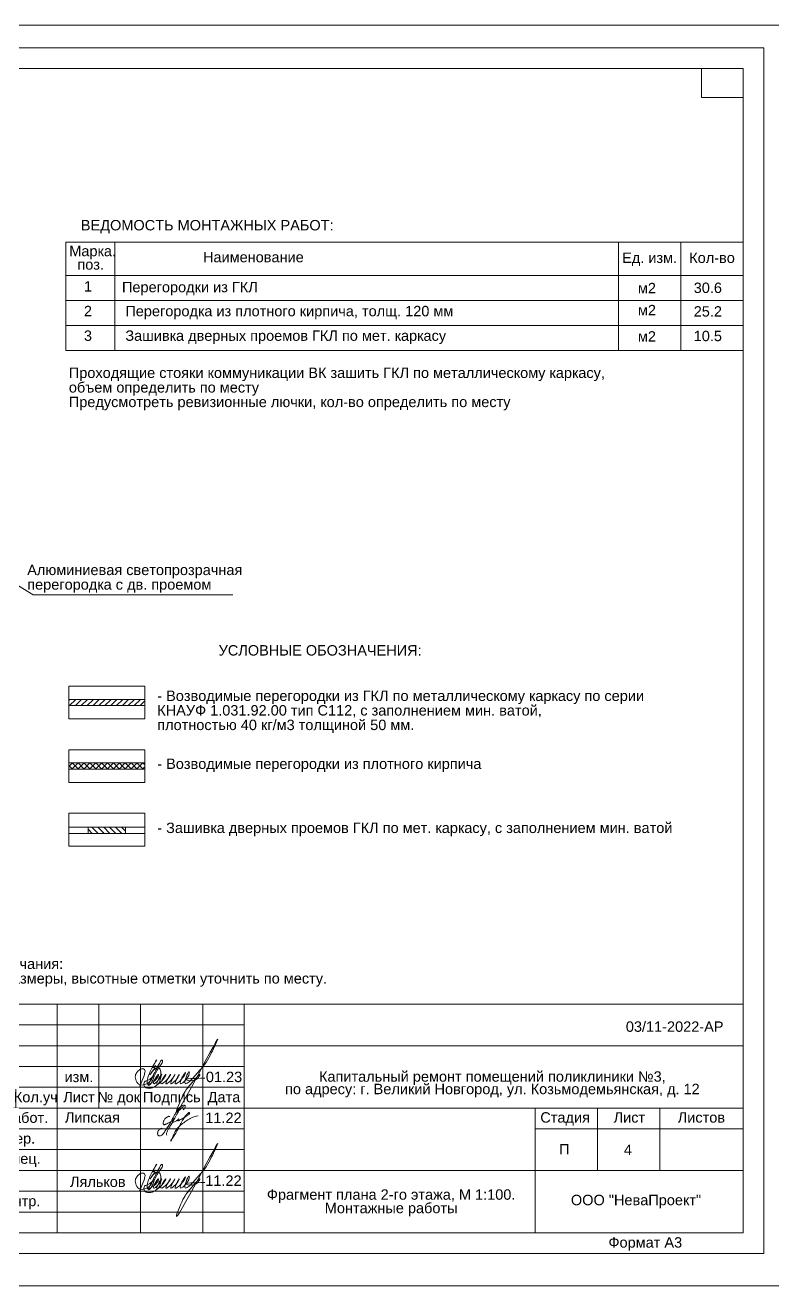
# Model space of a CAD drawing. Header units: metres. Extents: x 14591 to 15202, y 5442 to 5571.
# Drawn here: x 14789.08 to 14807.07, y 5478.02 to 5508.34 of the extents above; entities that cross this region are included whole.
import ezdxf
from ezdxf.enums import TextEntityAlignment as Align

# ---------------------------------------------------------------- set-up
doc = ezdxf.new("R2010")
doc.units = ezdxf.units.M
doc.header["$MEASUREMENT"] = 0
for name, color, linetype, lineweight in [('Level 1', 7, 'Continuous', 0), ('Level 44', 7, 'Continuous', 0), ('Level 50', 7, 'Continuous', 0), ('Level 63', 7, 'Continuous', 0), ('Стены', 7, 'Continuous', 13)]:
    doc.layers.add(name, color=color, linetype=linetype, lineweight=lineweight)
doc.styles.add('ARIAL', font='arial.ttf')
doc.styles.add('Style-Arial', font='arial.ttf')

# ---------------------------------------------------------------- blocks, each defined once
blk = doc.blocks.new('*U150')
at = {"layer": 'Level 50', "color": 7, "linetype": 'Continuous', "lineweight": 0}
for p, q in [((-20.487, 14.5), (20.513, 14.5)), ((-20.487, -14.5), (-20.487, 14.5)), ((20.513, 14.5), (20.513, -14.5)), ((20.513, -14.5), (-20.487, -14.5))]:
    blk.add_line(p, q, dxfattribs=at)
at = {"layer": 'Level 50', "color": 7, "linetype": 'Continuous', "lineweight": 13}
for p, q in [((-18.487, 14), (20.013, 14)), ((-18.487, 14), (-18.487, -14)), ((19.013, 14), (19.013, 13.3)), ((20.013, 14), (20.013, -14)), ((19.013, 13.3), (20.013, 13.3)), ((-18.926, -14), (20.013, -14))]:
    blk.add_line(p, q, dxfattribs=at)
at = {"layer": 'Level 63', "color": 7, "linetype": 'Continuous', "lineweight": 13}
for p, q in [((-20.487, 1), (-18.487, 1)), ((-20.487, 1), (-20.487, -5.5)), ((-19.987, 1), (-19.987, -5.5)), ((-19.487, 1), (-19.487, -5.5)), ((-18.987, 1), (-18.987, -5.5)), ((-19.987, 0), (-18.487, 0)), ((-19.987, -1.5), (-18.487, -1.5)), ((-19.987, -3.5), (-18.487, -3.5)), ((-20.487, -5.5), (-18.487, -5.5)), ((-19.687, -5.5), (-18.487, -5.5)), ((-19.187, -14), (-19.187, -5.5)), ((-19.687, -8), (-18.487, -8)), ((1.513, -8.5), (20.013, -8.5)), ((1.513, -8.5), (1.513, -14)), ((2.513, -8.5), (2.513, -11)), ((3.513, -8.5), (3.513, -14)), ((4.513, -8.5), (4.513, -11)), ((5.513, -8.5), (5.513, -14)), ((7.013, -8.5), (7.013, -14)), ((8.013, -8.5), (8.013, -14)), ((8.013, -9.5), (20.013, -9.5)), ((1.513, -10.5), (8.013, -10.5)), ((1.513, -11), (8.013, -11)), ((8.013, -11), (20.013, -11)), ((-19.687, -11.5), (-18.487, -11.5)), ((15.013, -11.5), (20.013, -11.5)), ((8.013, -12.5), (20.013, -12.5))]:
    blk.add_line(p, q, dxfattribs=at)
at = {"layer": 'Level 63', "color": 7, "linetype": 'Continuous', "lineweight": 0}
for p, q in [((1.513, -9), (8.013, -9)), ((1.513, -9.5), (8.013, -9.5)), ((1.513, -10), (8.013, -10)), ((1.513, -11.5), (8.013, -11.5)), ((1.513, -12), (8.013, -12)), ((1.513, -12.5), (8.013, -12.5)), ((1.513, -13), (8.013, -13)), ((1.513, -13.5), (8.013, -13.5))]:
    blk.add_line(p, q, dxfattribs=at)
at = {"layer": 'Level 63', "color": 7, "linetype": 'Continuous', "lineweight": 13, "flags": 128}
for points in [[(-18.487, -14), (-19.687, -14), (-19.687, -5.5)], [(15.013, -11), (15.013, -14)], [(16.513, -11), (16.513, -12.5)], [(18.013, -11), (18.013, -12.5)]]:
    blk.add_lwpolyline(points, dxfattribs=at)
at = {"layer": 'Level 63', "color": 7, "linetype": 'Continuous', "lineweight": 0, "style": 'Style-Arial'}
for s, p in [('Согласовано', (-20.263, -4.173)), ('Взам. инв. №', (-19.445, -6.716)), ('Подп. и дата', (-19.457, -9.745)), ('Инв. № подл.', (-19.462, -12.713))]:
    blk.add_text(s, height=0.25002, rotation=90, dxfattribs=at).set_placement(p, align=Align.MIDDLE_CENTER)
for s, p in [('Изм.', (2.02, -10.735)), ('Кол.уч', (2.997, -10.735)), ('Лист', (4.036, -10.735)), ('№ док', (4.994, -10.735)), ('Подпись', (6.268, -10.735)), ('Дата', (7.524, -10.735)), ('Разработ.', (2.482, -11.231)), ('Стадия', (15.731, -11.225)), ('Лист', (17.276, -11.225)), ('Листов', (19.009, -11.225)), ('Провер.', (2.327, -11.729)), ('Гл. спец.', (2.393, -12.216)), ('ГАП', (2.014, -12.757)), ('Н. контр.', (2.388, -13.235)), ('ООО "НеваПроект"', (17.436, -13.211)), ('Утв.', (2.032, -13.702)), ('Формат А3', (17.66, -14.231))]:
    blk.add_text(s, height=0.25, dxfattribs=at).set_placement(p, align=Align.MIDDLE_CENTER)
blk = doc.blocks.new('формат_А3')
at = {"layer": 'Level 50', "color": 7, "linetype": 'Continuous', "lineweight": 13}
blk.add_blockref('*U150', (20.487, -14.5), dxfattribs=at)
blk = doc.blocks.new('*U194')
at = {"layer": 'Level 1', "color": 5, "linetype": 'Continuous', "lineweight": 0}
for points, knots in [([(0.306, 0.776), (0.338, 0.808), (0.397, 0.875), (0.429, 0.933), (0.429, 0.965), (0.42, 1.007), (0.389, 1.038), (0.332, 1.045), (0.263, 1.027), (0.213, 1.007), (0.118, 0.929), (0.06, 0.874), (-0.031, 0.753), (-0.11, 0.623), (-0.214, 0.445), (-0.303, 0.264), (-0.383, 0.11), (-0.478, -0.059), (-0.639, -0.303), (-0.752, -0.465), (-0.872, -0.638), (-0.988, -0.735), (-1.017, -0.735), (-1.061, -0.743), (-1.139, -0.715), (-1.158, -0.689), (-1.176, -0.645), (-1.176, -0.576), (-1.169, -0.519), (-1.149, -0.433), (-1.081, -0.354), (-1.035, -0.336), (-0.993, -0.308), (-0.956, -0.297), (-0.92, -0.293), (-0.909, -0.307), (-0.916, -0.318)], [0, 0, 0, 0, 0.032258, 0.064516, 0.096774, 0.129032, 0.16129, 0.193548, 0.225806, 0.258065, 0.290323, 0.322581, 0.354839, 0.387097, 0.419355, 0.451613, 0.483871, 0.516129, 0.548387, 0.580645, 0.612903, 0.645161, 0.677419, 0.709677, 0.741935, 0.774194, 0.806452, 0.83871, 0.870968, 0.903226, 0.935484, 0.967742, 0.983871, 0.991935, 0.995968, 1, 1, 1, 1]), ([(0.324, 0.97), (0.325, 0.97), (0.327, 0.977), (0.319, 0.976), (0.313, 0.973), (0.304, 0.967), (0.289, 0.95), (0.206, 0.881), (0.152, 0.82), (0.093, 0.753), (-0.006, 0.617), (-0.174, 0.288), (-0.312, 0.065), (-0.539, -0.325), (-0.642, -0.514), (-0.687, -0.643), (-0.64, -0.686)], [0, 0, 0, 0, 0.005306, 0.009091, 0.012718, 0.03509, 0.04357, 0.143713, 0.287425, 0.431138, 0.57485, 0.718563, 0.862275, 0.934132, 0.97006, 1, 1, 1, 1])]:
    blk.add_open_spline(points, degree=3, knots=knots, dxfattribs=at)
blk.add_open_spline([(-0.466, 0.375), (-0.477, 0.405), (-0.522, 0.405), (-0.564, 0.389), (-0.626, 0.36), (-0.677, 0.321), (-0.751, 0.252), (-0.803, 0.178), (-0.835, 0.121), (-0.851, 0.046), (-0.851, -0.036), (-0.83, -0.076), (-0.798, -0.084), (-0.77, -0.084), (-0.711, -0.062), (-0.657, -0.037), (-0.529, 0.033), (-0.308, 0.141), (-0.219, 0.237), (-0.169, 0.317), (-0.193, 0.317), (-0.298, 0.134), (-0.31, 0.076), (-0.31, 0.056), (-0.266, 0.056), (-0.23, 0.056), (-0.158, 0.094), (-0.083, 0.14), (-0.024, 0.179), (0.022, 0.211), (0.057, 0.251), (0.057, 0.266), (0.032, 0.232), (0.004, 0.173), (-0.002, 0.145), (0.03, 0.145), (0.108, 0.188), (0.241, 0.256), (0.325, 0.302), (0.438, 0.365), (0.547, 0.44), (0.612, 0.48), (0.654, 0.521), (0.679, 0.566), (0.679, 0.617), (0.679, 0.634), (0.648, 0.626), (0.594, 0.589), (0.512, 0.517), (0.448, 0.428), (0.37, 0.31), (0.317, 0.235), (0.239, 0.11), (0.158, -0.046), (0.088, -0.178), (-0.026, -0.403), (-0.22, -0.74), (-0.324, -0.893), (-0.414, -0.996), (-0.414, -1.046), (-0.377, -1.018), (-0.317, -0.817), (-0.236, -0.634), (-0.15, -0.464), (-0.087, -0.376), (0.011, -0.254), (0.138, -0.127), (0.215, -0.06), (0.339, 0.033), (0.462, 0.119), (0.577, 0.204), (0.723, 0.281), (0.876, 0.347), (1.008, 0.391), (1.08, 0.409), (1.176, 0.43)], degree=3, dxfattribs=at)

msp = doc.modelspace()

# ---------------------------------------------------------------- hatches: boundary and pattern name
at = {"linetype": 'Continuous', "lineweight": 13}
h = msp.add_hatch(dxfattribs=at)
h.set_pattern_fill('HATCH', color=5, style=0, pattern_type=2)
h.set_pattern_definition([(45, (14791.13005, 5492.10856), (-0.070711, 0.070711), [])])
h.paths.add_polyline_path([(14790.13302431, 5491.97761145), (14791.96088513, 5491.97761145), (14791.96088513, 5492.12761145), (14790.13302431, 5492.12761145)])
h = msp.add_hatch(dxfattribs=at)
h.set_pattern_fill('CROSSHATCH', color=5, style=0, pattern_type=2)
h.set_pattern_definition([(45, (14791.41899, 5490.52588), (-0.070711, 0.070711), []), (135, (14791.41899, 5490.52588), (-0.070711, -0.070711), [])])
h.paths.add_polyline_path([(14790.13302431, 5490.44811896), (14791.96088513, 5490.44811896), (14791.96088513, 5490.59811896), (14790.13302431, 5490.59811896)])
h = msp.add_hatch(dxfattribs=at)
h.set_pattern_fill('HATCH', color=5, style=0, pattern_type=2)
h.set_pattern_definition([(315, (14791.39745, 5487.21344), (0.0707107, 0.0707107), [])])
h.paths.add_polyline_path([(14790.59526133, 5489.05180006), (14790.59526133, 5488.90180006), (14791.49526133, 5488.90180006), (14791.49526133, 5489.05180006)])

# ---------------------------------------------------------------- linework, layer by layer
at = {"color": 7, "lineweight": 13}
for p, q in [((14790.06327352, 5503.1200976), (14806.35556845, 5503.1200976)), ((14790.06327352, 5500.5200976), (14790.06327352, 5503.1200976)), ((14791.23998692, 5500.5200976), (14791.23998692, 5503.1200976)), ((14803.35556845, 5500.5200976), (14803.35556845, 5503.1200976)), ((14804.85556845, 5500.5200976), (14804.85556845, 5503.1200976)), ((14790.06327352, 5500.5200976), (14806.35556845, 5500.5200976))]:
    msp.add_line(p, q, dxfattribs=at)
at = {"color": 7, "linetype": 'Continuous', "lineweight": 13}
msp.add_line((14790.06327352, 5502.3200976), (14806.35556845, 5502.3200976), dxfattribs=at)
at = {"color": 7, "linetype": 'Continuous', "lineweight": 0}
for p, q in [((14790.06327352, 5501.7200976), (14806.35556845, 5501.7200976)), ((14790.06327352, 5501.1200976), (14806.35556845, 5501.1200976))]:
    msp.add_line(p, q, dxfattribs=at)
at = {"color": 5, "linetype": 'Continuous', "lineweight": 13}
for p, q in [((14791.96088513, 5492.12761145), (14790.13302431, 5492.12761145)), ((14791.96088513, 5491.97761145), (14790.13302431, 5491.97761145)), ((14791.96088513, 5490.59811896), (14790.13302431, 5490.59811896)), ((14791.96088513, 5490.44811896), (14790.13302431, 5490.44811896)), ((14791.49526133, 5489.05180006), (14790.59526133, 5489.05180006)), ((14791.49526133, 5488.90180006), (14790.59526133, 5488.90180006))]:
    msp.add_line(p, q, dxfattribs=at)
at = {"color": 5, "linetype": 'Continuous', "lineweight": 13, "flags": 128}
for points in [[(14790.13302431, 5491.97761145), (14791.96088513, 5491.97761145), (14791.96088513, 5492.12761145), (14790.13302431, 5492.12761145), (14790.13302431, 5491.97761145)], [(14790.13302431, 5490.44811896), (14791.96088513, 5490.44811896), (14791.96088513, 5490.59811896), (14790.13302431, 5490.59811896), (14790.13302431, 5490.44811896)], [(14790.59526133, 5489.05180006), (14790.59526133, 5488.90180006), (14791.49526133, 5488.90180006), (14791.49526133, 5489.05180006), (14790.59526133, 5489.05180006)]]:
    msp.add_lwpolyline(points, close=True, dxfattribs=at)
at = {"color": 5, "linetype": 'Continuous', "lineweight": 0}
for points in [[(14791.83517076, 5482.82669549), (14791.93783617, 5483.06151331), (14791.96301952, 5483.15549887), (14791.96301952, 5483.20870279), (14791.93179218, 5483.23993012), (14791.88251191, 5483.23993012), (14791.80516564, 5483.19527423), (14791.75041312, 5483.12548591), (14791.73596145, 5483.08509757), (14791.73596145, 5483.01648097), (14791.75300894, 5482.95285887), (14791.79584583, 5482.89216122), (14791.84510779, 5482.86371982), (14791.9118704, 5482.85257669), (14791.97992256, 5482.87081121), (14792.03839867, 5482.89740734), (14792.07850571, 5482.92840712), (14792.14986949, 5483.05201281), (14792.2160634, 5483.18807631), (14792.26978887, 5483.29850408), (14792.3260183, 5483.39589632), (14792.36323177, 5483.44805724), (14792.38059583, 5483.45270992), (14792.38728931, 5483.42772948), (14792.37627727, 5483.38663198), (14792.34380443, 5483.34179177), (14792.15257745, 5482.97336116), (14792.09180945, 5482.86810789), (14792.04629514, 5482.8418302), (14792.03412174, 5482.86291514), (14792.02846842, 5482.88401363), (14792.0209763, 5482.95948431), (14792.05409995, 5483.08310345), (14792.14894203, 5483.28979654), (14792.24720419, 5483.4599916), (14792.15015047, 5483.26267878), (14792.2132929, 5483.31827188), (14792.08452068, 5483.09523185), (14792.18527105, 5483.22575602), (14792.25944205, 5483.26857867), (14792.31568791, 5483.25350764), (14792.34248652, 5483.19337908), (14792.35039688, 5483.09645858), (14792.27961776, 5482.87363859), (14792.19185053, 5482.80934981), (14792.12729153, 5482.78241654), (14792.02808654, 5482.77866444), (14791.95930806, 5482.80782554), (14791.94679319, 5482.82950192), (14791.9392369, 5482.88011653), (14791.95300479, 5482.93149902), (14792.02872029, 5482.9590833), (14792.18162266, 5483.09605668), (14792.06612885, 5482.86882819), (14792.1255871, 5482.90315642), (14792.27982443, 5483.05739376), (14792.29194349, 5483.10262269), (14792.16677616, 5482.88582652), (14792.2997415, 5482.98681207), (14792.36809868, 5483.1097218), (14792.25074395, 5482.87669396), (14792.412611, 5483.00429123), (14792.47106872, 5483.1097218), (14792.34786273, 5482.89214393), (14792.51397362, 5482.99815084), (14792.58045188, 5483.1097218), (14792.47065808, 5482.88987092), (14792.6405307, 5483.02636575), (14792.68804181, 5483.1097218), (14792.58642529, 5482.89307108), (14792.78401682, 5483.08511254), (14792.78888703, 5483.09732826), (14792.69041879, 5482.90501983), (14792.93457729, 5483.13198071), (14792.93724251, 5483.14192744), (14792.81315871, 5482.90146598), (14793.03222905, 5483.13207281), (14793.03222905, 5483.16101787), (14792.92302017, 5482.91318096), (14793.223275, 5483.13803751), (14793.56733378, 5483.63111473), (14793.70228877, 5483.9216351), (14792.72478879, 5482.22855548), (14792.90790135, 5482.6605361), (14793.13263645, 5482.95112795), (14793.2857785, 5483.10427), (14793.23016103, 5483.00793772), (14792.96009574, 5482.97556793), (14793.40279489, 5483.01813189)], [(14791.83517076, 5480.31748939), (14791.93783617, 5480.55230721), (14791.96301952, 5480.64629277), (14791.96301952, 5480.69949668), (14791.93179218, 5480.73072402), (14791.88251191, 5480.73072402), (14791.80516564, 5480.68606813), (14791.75041312, 5480.61627981), (14791.73596145, 5480.57589147), (14791.73596145, 5480.50727486), (14791.75300894, 5480.44365277), (14791.79584583, 5480.38295512), (14791.84510779, 5480.35451371), (14791.9118704, 5480.34337059), (14791.97992256, 5480.36160511), (14792.03839867, 5480.38820124), (14792.07850571, 5480.41920102), (14792.14986949, 5480.5428067), (14792.2160634, 5480.67887021), (14792.26978887, 5480.78929798), (14792.3260183, 5480.88669022), (14792.36323177, 5480.93885113), (14792.38059583, 5480.94350382), (14792.38728931, 5480.91852338), (14792.37627727, 5480.87742588), (14792.34380443, 5480.83258567), (14792.15257745, 5480.46415506), (14792.09180945, 5480.35890179), (14792.04629514, 5480.33262409), (14792.03412174, 5480.35370904), (14792.02846842, 5480.37480753), (14792.0209763, 5480.45027821), (14792.05409995, 5480.57389735), (14792.14894203, 5480.78059043), (14792.24720419, 5480.95078549), (14792.15015047, 5480.75347267), (14792.2132929, 5480.80906577), (14792.08452068, 5480.58602575), (14792.18527105, 5480.71654991), (14792.25944205, 5480.75937256), (14792.31568791, 5480.74430153), (14792.34248652, 5480.68417298), (14792.35039688, 5480.58725248), (14792.27961776, 5480.36443249), (14792.19185053, 5480.30014371), (14792.12729153, 5480.27321043), (14792.02808654, 5480.26945833), (14791.95930806, 5480.29861943), (14791.94679319, 5480.32029582), (14791.9392369, 5480.37091043), (14791.95300479, 5480.42229291), (14792.02872029, 5480.44987719), (14792.18162266, 5480.58685057), (14792.06612885, 5480.35962209), (14792.1255871, 5480.39395032), (14792.27982443, 5480.54818765), (14792.29194349, 5480.59341659), (14792.16677616, 5480.37662042), (14792.2997415, 5480.47760597), (14792.36809868, 5480.6005157), (14792.25074395, 5480.36748786), (14792.412611, 5480.49508513), (14792.47106872, 5480.6005157), (14792.34786273, 5480.38293782), (14792.51397362, 5480.48894473), (14792.58045188, 5480.6005157), (14792.47065808, 5480.38066482), (14792.6405307, 5480.51715965), (14792.68804181, 5480.6005157), (14792.58642529, 5480.38386498), (14792.78401682, 5480.57590643), (14792.78888703, 5480.58812215), (14792.69041879, 5480.39581373), (14792.93457729, 5480.6227746), (14792.93724251, 5480.63272133), (14792.81315871, 5480.39225987), (14793.03222905, 5480.6228667), (14793.03222905, 5480.65181177), (14792.92302017, 5480.40397486), (14793.223275, 5480.6288314), (14793.56733378, 5481.12190863), (14793.70228877, 5481.41242899), (14792.72478879, 5479.71934937), (14792.90790135, 5480.15133), (14793.13263645, 5480.44192185), (14793.2857785, 5480.5950639), (14793.23016103, 5480.49873161), (14792.96009574, 5480.46636183), (14793.40279489, 5480.50892579)]]:
    msp.add_spline(points, degree=3, dxfattribs=at)
at = {"layer": 'Level 63', "color": 5, "linetype": 'Continuous', "lineweight": 13, "flags": 128}
msp.add_lwpolyline([(14765.24601583, 5508.33962984), (14807.40130168, 5508.33962984), (14807.40130168, 5478.02451632), (14765.24601583, 5478.02451632), (14765.24601583, 5508.33962984)], close=True, dxfattribs=at)
at = {"layer": 'Level 63', "color": 7, "linetype": 'Continuous', "lineweight": 0, "flags": 128}
msp.add_lwpolyline([(14794.0801298, 5494.64210004), (14789.27529604, 5494.64210004), (14787.50722519, 5495.72286442)], dxfattribs=at)
at = {"layer": 'Level 63', "color": 7, "linetype": 'Continuous', "lineweight": 13, "flags": 128}
for points in [[(14790.13302431, 5492.44698857), (14791.96088513, 5492.44698857), (14791.96088513, 5491.65956644), (14790.13302431, 5491.65956644), (14790.13302431, 5492.44698857)], [(14790.13302431, 5490.91749608), (14791.96088513, 5490.91749608), (14791.96088513, 5490.13007395), (14790.13302431, 5490.13007395), (14790.13302431, 5490.91749608)], [(14790.13302431, 5489.38800359), (14791.96088513, 5489.38800359), (14791.96088513, 5488.60058146), (14790.13302431, 5488.60058146), (14790.13302431, 5489.38800359)]]:
    msp.add_lwpolyline(points, close=True, dxfattribs=at)
at = {"layer": 'Стены', "color": 7, "linetype": 'Continuous', "lineweight": 13}
for p, q in [((14790.59526133, 5489.05180006), (14790.13302431, 5489.05180006)), ((14790.59526133, 5488.90180006), (14790.13302431, 5488.90180006)), ((14790.59526133, 5489.05180006), (14790.59526133, 5488.90180006)), ((14791.49526133, 5489.05180006), (14791.49526133, 5488.90180006)), ((14791.96088513, 5489.05180006), (14791.49526133, 5489.05180006)), ((14791.96088513, 5488.90180006), (14791.49526133, 5488.90180006))]:
    msp.add_line(p, q, dxfattribs=at)

# ---------------------------------------------------------------- block references
at = {"layer": 'Level 1', "color": 5, "linetype": 'Continuous', "lineweight": 0, "xscale": 0.4141646088358931, "yscale": 0.4141646088358931, "zscale": 0.4141646088358931}
msp.add_blockref('*U194', (14792.75679812, 5481.93346194), dxfattribs=at)
at = {"layer": 'Level 50', "color": 7, "linetype": 'Continuous', "lineweight": 13}
msp.add_blockref('формат_А3', (14765.85556845, 5507.79848889), dxfattribs=at)

# ---------------------------------------------------------------- texts
at = {"color": 7, "lineweight": 0, "style": 'Style-Arial'}
for s, p in [('Ед. изм.', (14803.444309, 5502.87154134)), ('Кол-во', (14805.05900895, 5502.87154134))]:
    msp.add_text(s, height=0.25, dxfattribs=at).set_placement(p, align=Align.TOP_LEFT)
at = {"color": 7, "lineweight": 13, "style": 'Style-Arial'}
for s, p in [('1', (14790.49709131, 5502.18338106)), ('2', (14790.49709131, 5501.59070424)), ('3', (14790.49709131, 5500.99802741)), ('4', (14803.48663907, 5481.42212319)), ('Ляльков', (14790.16219294, 5480.6511293))]:
    msp.add_text(s, height=0.25, dxfattribs=at).set_placement(p, align=Align.TOP_LEFT)
at = {"color": 18, "linetype": 'Continuous', "lineweight": 13, "true_color": 0x000000, "style": 'ARIAL'}
for s, p in [('УСЛОВНЫЕ ОБОЗНАЧЕНИЯ:', (14796.17969497, 5493.43127363)), ('11.22', (14793.85362249, 5482.19016211)), ('П', (14802.05392563, 5481.43308009)), ('11.22', (14793.85362249, 5480.67770663))]:
    msp.add_text(s, height=0.25, dxfattribs=at).set_placement(p, align=Align.TOP_CENTER)
at = {"color": 7, "linetype": 'Continuous', "lineweight": 0, "style": 'Style-Arial'}
msp.add_text('03/11-2022-АР', height=0.25, dxfattribs=at).set_placement((14803.53396764, 5484.38243262), align=Align.TOP_LEFT)
at = {"color": 7, "linetype": 'Continuous', "lineweight": 13, "style": 'Style-Arial'}
for s, p in [('изм.', (14790.37672806, 5483.04752514)), ('01.23', (14793.86775023, 5483.04752514))]:
    msp.add_text(s, height=0.25, dxfattribs=at).set_placement(p, align=Align.MIDDLE_CENTER)
at = {"color": 7, "linetype": 'Continuous', "lineweight": 0, "style": 'Style-Arial'}
msp.add_text('Липская', height=0.25, dxfattribs=at).set_placement((14790.70007236, 5482.19799699), align=Align.TOP_CENTER)
at = {"color": 7, "lineweight": 0, "char_height": 0.25, "attachment_point": 1, "style": 'Style-Arial'}
for s, insert, width, line_spacing_factor in [('ВЕДОМОСТЬ МОНТАЖНЫХ РАБОТ:', (14790.42312611, 5503.65538181), 13.7740480915, 0.6), ('Марка.\\P  поз.', (14790.1449266, 5503.03459068), 1.8758057983, 0.776524), ('Наименование', (14793.36126113, 5502.88877188), 4.3814304303, 0.6)]:
    msp.add_mtext(s, dxfattribs=dict(at, insert=insert, width=width, line_spacing_factor=line_spacing_factor))
at = {"color": 7, "linetype": 'Continuous', "lineweight": 13, "char_height": 0.25, "style": 'Style-Arial'}
for s, insert, attachment_point, line_spacing_factor in [('Перегородка из плотного кирпича, толщ. 120 мм\\P', (14791.49346726, 5501.59033745), 1, 0.6), ('Зашивка дверных проемов ГКЛ по мет. каркасу ', (14791.49346726, 5500.99935989), 1, 0.6), ('Фрагмент плана 2-го этажа, М 1:100. \\PМонтажные работы ', (14797.88822259, 5480.01941615), 5, 0.776524)]:
    msp.add_mtext(s, dxfattribs=dict(at, insert=insert, attachment_point=attachment_point, line_spacing_factor=line_spacing_factor))
at = {"color": 7, "linetype": 'Continuous', "lineweight": 0, "insert": (14790.13423301, 5500.10567703), "char_height": 0.25, "attachment_point": 1, "line_spacing_factor": 0.84, "style": 'Style-Arial'}
msp.add_mtext('Проходящие стояки коммуникации ВК зашить ГКЛ по металлическому каркасу, \\Pобъем определить по месту\\PПредусмотреть ревизионные лючки, кол-во определить по месту', dxfattribs=at)
at = {"linetype": 'Continuous', "lineweight": 0, "insert": (14800.3229514, 5482.86973151), "char_height": 0.25, "attachment_point": 5, "line_spacing_factor": 0.72, "style": 'Style-Arial'}
msp.add_mtext('Капитальный ремонт помещений поликлиники №3, \\Pпо адресу: г. Великий Новгород, ул. Козьмодемьянская, д. 12', dxfattribs=at)
at = {"layer": 'Level 44', "color": 7, "linetype": 'Continuous', "lineweight": 0, "style": 'Style-Arial'}
for p in [(14804.04174107, 5502.01782483), (14804.04174107, 5501.48902134), (14804.04174107, 5500.85600221)]:
    msp.add_text('м2', height=0.25, dxfattribs=at).set_placement(p, align=Align.MIDDLE_CENTER)
at = {"layer": 'Level 63', "color": 7, "linetype": 'Continuous', "lineweight": 13, "style": 'Style-Arial'}
msp.add_text('Перегородки из ГКЛ ', height=0.25, dxfattribs=at).set_placement((14793.09439373, 5502.04262828), align=Align.MIDDLE_CENTER)
at = {"layer": 'Level 63', "color": 7, "linetype": 'Continuous', "lineweight": 0, "style": 'Style-Arial'}
for s, p in [('30.6', (14805.16682701, 5502.14973598)), ('25.2', (14805.16682701, 5501.58233468)), ('10.5', (14805.16682701, 5500.99177415))]:
    msp.add_text(s, height=0.25, dxfattribs=at).set_placement(p, align=Align.TOP_LEFT)
at = {"layer": 'Level 63', "color": 7, "linetype": 'Continuous', "lineweight": 13, "char_height": 0.25, "attachment_point": 1, "line_spacing_factor": 0.84, "style": 'Style-Arial'}
for s, insert in [('Алюминиевая светопрозрачная \\Pперегородка с дв. проемом', (14789.13313365, 5495.36574176)), ('- Возводимые перегородки из ГКЛ по металлическому каркасу по серии\\PКНАУФ 1.031.92.00 тип С112, с заполнением мин. ватой, \\Pплотностью 40 кг/м3 толщиной 50 мм. ', (14792.26099944, 5492.33830099)), ('- Возводимые перегородки из плотного кирпича', (14792.26099944, 5490.70364488)), ('- Зашивка дверных проемов ГКЛ по мет. каркасу, с заполнением мин. ватой', (14792.26099944, 5489.16255715)), ('Примечания:\\PВсе размеры, высотные отметки уточнить по месту.', (14787.87393147, 5485.89300988))]:
    msp.add_mtext(s, dxfattribs=dict(at, insert=insert))

doc.saveas('drawing.dxf')
